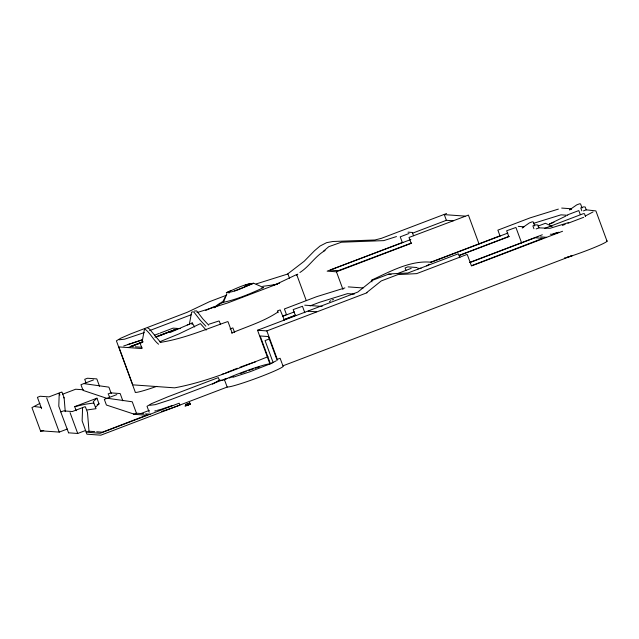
<?xml version="1.0" encoding="UTF-8"?>
<svg xmlns="http://www.w3.org/2000/svg" width="639" height="639" viewBox="0 0 639 639"><rect width="100%" height="100%" fill="white"/><g stroke="black" fill="none" stroke-linecap="round" stroke-linejoin="round"><path stroke-width="0.96" d="M82.583 407.858L82.135 420.877L86.904 434.185L100.842 435.183L227.157 387.074L229.425 386.819A30.225 2.165 -20.2 0 0 260.209 376.834A30.225 2.165 -20.2 0 0 283.317 366.291L282.118 363.711M192.035 324.484L192.219 322.919L170.333 332.4M188.976 403.313L187.858 405.11L186.812 405.461L186.38 404.279L188.976 403.313L189.416 404.495L188.154 404.886L187.978 403.72L188.417 404.902M95.339 407.378L99.037 403.872L96.944 398.185L74.691 406.66L76.185 410.717M213.594 307.678L219.8 303.277L222.556 302.247L226.813 293.876L223.482 302.311L220.814 303.349L214.432 307.742M188.888 403.808L188.489 404.751L189.416 404.495M190.158 404.112L188.569 404.639L190.158 404.112L189.719 402.921L188.617 404.695L187.754 404.99M188.729 404.607L189.208 403.752M188.737 404.623L189.719 402.921M329.428 301.776L330.683 300.657M323.342 251.311L328.773 246.678L341.418 242.213L383.68 240.623L396.468 236.566M366.538 292.71L381.251 280.936L397.953 274.578L416.644 273.628L466.758 254.546L467.277 254.578L471.462 265.952L562.552 231.262M296.416 275.185L297.806 274.115M299.899 272.51C309.404 266.447 315.299 256.031 325.099 250.504M278.141 311.872C264.043 321.473 247.301 326.425 231.693 333.055L232.213 333.087L228.027 321.705L227.508 321.665C205.654 329.277 184 338.63 161.044 342.272M185.574 404.367L185.925 405.677L187.906 404.942M185.486 404.495C192.251 404.455 179.455 407.826 188.082 404.799M426.772 265.944L429.096 264.211M593.056 211.932L585.188 216.062M256.119 283.948L287.478 274.099L304.18 261.263L314.572 250.688L320.003 246.047L326.617 242.66L332.887 241.486L374.909 239.992L381.435 238.323L446.565 213.514M96.944 398.185L93.246 401.691L96.042 408.688L87.224 409.942M187.283 324.876L189.344 324.332L191.628 312.104L192.682 311.88L193.841 311.968L200.295 320.275L205.87 326.209M565.874 216.062L549.348 224.065L553.981 222.3M212.539 384.135L219.289 380.165L222.955 380.429M273.244 362.369L276.264 360.787M186.812 405.461L187.618 405.07L186.38 404.279M231.094 290.529L227.204 292.382L229.225 292.526M223.482 302.311C237.269 299.284 250.72 293.557 263.595 287.59L253.667 283.245L234.585 290.929M205.758 310.426L213.769 306.784M39.914 403.377L31.95 407.618L40.632 431.189M222.132 374.294L223.722 373.567M225.367 373.168L226.398 372.697A27.142 1.941 -20.2 0 1 231.981 370.364M158.56 344.221C153.208 339.94 150.437 333.063 144.973 329.133L144.278 330.115L142.034 342.344L139.973 342.895L142.066 348.574L118.83 346.913L132.792 384.846L174.607 387.841C206.924 381.89 237.532 368.671 268.013 356.706M268.795 364.398L250.248 371.674L232.868 377.314M159.534 341.849L178.824 333.965L200.39 323.622L206.165 330.091M224.92 295.825L209.328 301.76L187.259 312.271L130.819 333.838L120.795 338.199L116.394 340.819L135.228 392.011A27.142 1.941 -20.2 0 0 156.747 386.347M149.638 330.571L191.388 314.668M409 233.499L400.238 236.837L402.33 242.516L327.168 271.144L336.457 271.807L411.628 243.187L411.037 242.972M412.882 233.059L446.373 220.303L453.307 220.806M123.702 345.995L142.114 339.852M142.417 339.796L131.993 343.279M154.542 335.179L159.207 333.406M160.133 333.055L173.073 328.126L180.23 328.638M330.427 269.938L410.853 239.505M130.867 346.33L142.92 341.745M154.973 337.152L175.366 329.389M128.127 347.576L142.984 341.921M157.817 336.274L175.429 329.564M176.132 329.293L178.233 328.494M131.386 346.37L142.577 342.312M159.263 335.954L175.885 329.42M61.512 392.114L48.987 396.883L40.209 396.252L37.405 397.322L41.591 408.696M93.486 379.933L80.961 384.702L83.054 390.389L106.689 398.289M230.056 328.973L232.86 327.903L234.673 332.576M62.702 394.175L75.682 389.231L83.477 389.79M282.789 316.049L285.569 314.995M282.382 316.441L294.387 311.872M310.043 305.905L319.252 302.399L347.504 293.644L354.278 294.124M397.338 273.644L411.196 268.372M430.374 262.333L499.97 235.831L497.877 230.144L530.114 217.867L558.366 209.105M430.91 262.365L507.861 233.059M523.605 227.388L522.199 227.923L529.404 222.899L532.207 221.837L533.245 221.909L534.739 225.966M571.609 209.105L569.509 209.904L576.713 204.887L579.517 203.817L580.555 203.889L582.049 207.955M285.066 319.157L295.274 315.267L293.181 309.58L302.463 306.281L304.827 312.711M283.724 319.899L295.793 315.307L295.202 315.091M223.866 379.941A27.142 1.941 -20.2 0 1 250.161 369.47A27.142 1.941 -20.2 0 1 269.922 363.887L257.549 330.251L357.768 292.079L372.481 280.313L389.183 273.947L407.874 272.997L457.987 253.915L458.506 253.955L459.88 257.685M459.577 255.185L508.74 236.454L506.647 230.775L515.929 227.476L521.68 243.092M459.153 255.576L509.259 236.494L508.676 236.278M538.006 226.11L545.426 223.283L551.377 226.054M567.68 214.808L578.798 210.574L580.3 214.632M257.549 330.251L266.838 330.914L367.058 292.75M536.145 228.922L538.949 227.851L550.067 228.307L568.718 222.524M583.447 210.902L586.251 209.84L595.891 210.91L607.05 241.23M108.071 393.943L110.874 392.881L120.164 393.544L122.832 400.797M544.396 228.49L583.335 213.666L584.493 213.746L585.54 216.589M116.841 394.575L104.317 399.343L106.409 405.03L133.679 414.008M562.36 225.415L565.148 224.361M567.927 223.299L583.687 217.292M469.593 262.461L542.327 234.761M97.184 404.575L99.037 403.872M269.69 338.822L265.057 340.587L273.069 362.385L270.265 363.447L260.161 335.97L268.412 336.561L277.174 360.38M470.112 262.493L535.051 237.764L542.383 238.291M550.331 234.201L552.408 234.353L558.853 232.276L552.959 233.794M471.87 265.56L543.238 238.179M43.756 430.558A27.142 1.462 -21.3 0 1 40.664 430.774L59.251 432.1L67.311 429.033M94.764 431.637L89.013 431.221L87.479 412.474L85.386 406.787L84.867 406.755L72.343 411.524L63.565 410.893L60.761 411.963L68.549 432.763M217.899 377.761L167.785 396.843L151.427 403.688L147.026 406.3L149.199 412.203M68.437 432.811L77.726 433.474L85.778 430.406M226.669 378.384L170.661 399.655L155.229 404.663L149.869 405.286M227.196 387.082L224.369 379.494L227.188 378.424M136.315 413.201L133.743 414.184M140.963 413.537L149.358 410.342M96.681 431.772L102.432 432.18L146.866 415.054M566.17 257.573L572.496 255.56L282.909 365.843M144.238 332.607L124.589 339.173L119.237 339.796M185.893 405.637L187.435 405.054L186.636 404.647M188.193 404.639L189.24 404.287L188.433 404.679L188.617 403.896L188.832 404.487M131.075 343.574L127.832 344.517M567.216 257.349L573.143 255.424A27.142 1.941 -20.2 0 0 606.699 240.823M255.528 361.834L251.454 363.16A27.142 1.941 -20.2 0 0 244.945 365.428M245.184 285.162L250.72 283.428L252.748 283.572C244.186 286.983 235.471 291.943 226.278 292.702C235.128 289.124 244.13 283.996 253.667 283.245M272.981 285.194L279.634 283.109M196.98 312.599L227.396 303.054L274.187 285.234L296.248 274.73L296.768 274.77L306.289 300.642M533.669 223.299L560.978 214.832L567.736 215.311M344.892 287.917L316.64 296.68L284.403 308.957L286.496 314.636M187.562 404.998L186.636 405.254L187.898 404.862M74.691 406.66L85.131 404.255L93.949 403.001M418.233 268.356L418.92 268.196M209.065 324.173L218.73 321.042L219.249 321.074L220.543 324.58M194.432 311.033L196.644 310.897L203.098 319.204L208.673 325.139M332.056 299.875L333.534 299.571M262.829 286.304L277.254 284.395M189.519 402.913L190.039 404.199M561.689 208.074L571.346 208.769M465.08 216.11L444.281 214.624L446.373 220.303M518.213 226.366L524.036 226.781M537.335 236.662L537.854 236.702M540.602 236.893L546.625 237.325M499.906 235.655L500.489 235.863M408.033 232.157L412.323 232.468L413.521 235.719M402.266 242.341L402.85 242.556M564.453 257.852L565.283 257.908M431.117 262.222C410.398 260.137 389.654 271.791 371.363 280.233L371.962 281.855M417.187 267.533L407.898 266.862L405.094 267.933L405.989 270.369M330.491 270.113L337.823 270.64M388.472 274.259L391.084 274.45M287.478 274.099L287.997 274.139L289.491 278.205M348.215 286.887L363.128 287.957M261.966 287.47L263.595 287.59M304.739 305.178L322.16 306.424M221.437 302.167L222.556 302.247M308.174 311.201L316.433 311.792M286.432 314.46L287.015 314.676M131.45 346.546L133.367 346.689M135.284 346.825L141.994 347.304M270.265 363.447L272.102 363.583M63.604 397.793L64.124 397.833L65.258 411.644M137.249 413.273L143.751 413.737M145.612 413.872L150.261 414.2M41.607 407.426L34.794 406.596M133.511 414.272L146.938 415.23M84.284 383.672L108.894 387.146L111.25 393.552M107.64 398.313L132.249 401.787L136.474 413.289M550.243 226.158L552.136 226.621M186.404 404.814L187.323 405.142L186.388 404.791L186.628 405.406M229.225 292.989L228.77 292.958M147.777 328.063L149.342 328.917L160.764 342.552M192.219 322.919L194.655 326.992M187.97 404.95L187.419 403.928L187.858 405.11M586.251 209.84L585.204 206.996L583.567 206.876L580.763 207.947L581.809 210.79M538.949 227.851L537.902 225.008L535.698 224.848L532.894 225.918L533.94 228.762M479.018 243.938L468.403 215.079L409.016 237.46L411.101 243.147L338.678 270.529M336.457 271.807L342.951 289.459M284.371 320.051L280.17 309.891L277.366 310.953L278.005 312.711M281.863 363L280.114 358.263L277.302 359.342L266.838 330.914M218.418 377.793L219.289 380.165M189.352 403.145L189.791 404.327M188.984 403.92L189.2 404.511M188.513 403.513L188.944 404.695M188.066 404.303L188.289 404.894M186.876 404.112L187.315 405.302M186.884 404.535L187.099 405.126M186.724 404.751L186.939 405.35M185.965 404.399L186.396 405.581M108.598 394.67L109.493 397.107M99.524 386.276L96.808 378.903L87.519 378.24L84.715 379.302L86.001 382.801M89.013 431.221L86.145 432.108L100.147 433.29L179.168 403.193L179.871 405.086A27.142 1.941 -20.2 0 1 161.579 411.492M70.058 412.626L77.726 433.474M62.031 392.146L64.124 397.833M59.906 395.062L59.227 393.217L58.788 406.236L60.873 411.915M46.703 397.985L59.251 432.1M417.842 268.843A24.106 1.725 -20.2 0 1 421.109 268.316M232.836 370.013A27.142 1.941 -20.2 0 1 237.373 368.24M239.944 367.265A27.142 1.941 -20.2 0 1 244.122 365.724M229.217 378.064A27.142 1.941 -20.2 0 1 233.219 376.395M240.392 373.567A27.142 1.941 -20.2 0 1 246.215 371.411M248.922 370.436A27.142 1.941 -20.2 0 1 253.547 368.839M255.312 368.256A27.142 1.941 -20.2 0 1 259.474 366.922M268.907 364.446A27.142 1.941 -20.2 0 1 270.097 364.358M171.915 405.637A24.106 1.725 -20.2 0 1 161.707 409.064M160.756 409.351A24.106 1.725 -20.2 0 1 157.322 410.342M156.395 410.589A24.106 1.725 -20.2 0 1 154.774 410.981"/></g></svg>
